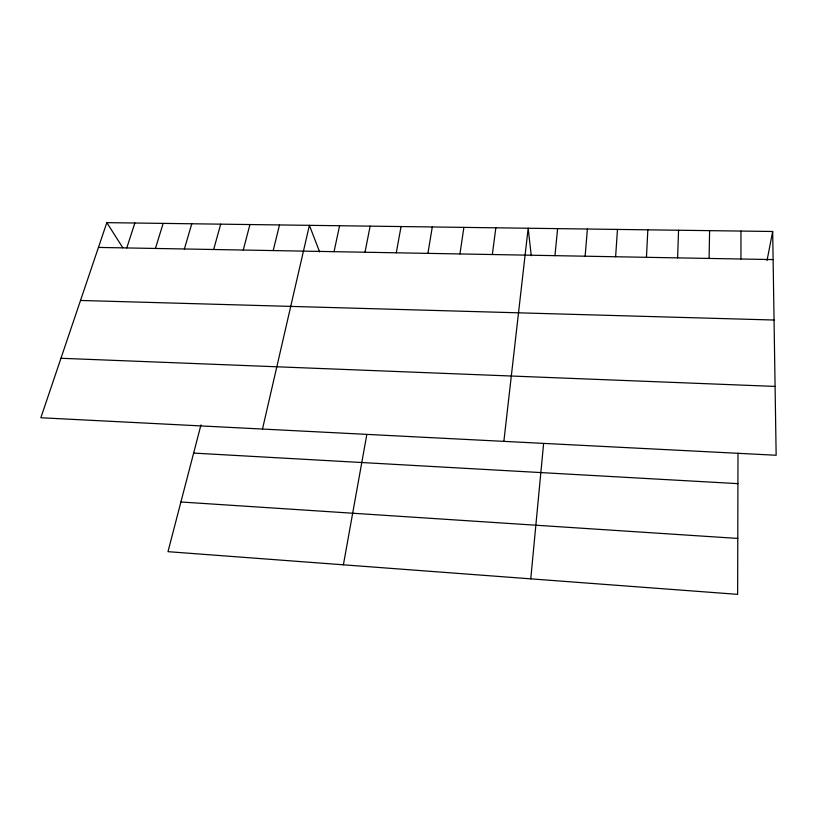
<?xml version="1.0" encoding="UTF-8"?>
<svg xmlns="http://www.w3.org/2000/svg" width="817" height="817" viewBox="0 0 817 817"><rect width="100%" height="100%" fill="white"/><g stroke="black" fill="none" stroke-linecap="round" stroke-linejoin="round"><path stroke-width="1.23" d="M740.937 259.009L740.968 231.068M737.996 453.241L737.639 594.357L167.985 551.669L200.962 424.932M709.105 258.438L709.595 230.649M677.61 257.866L678.559 230.241M646.451 257.304L647.84 229.832M615.63 256.752L617.458 229.424M585.135 256.201L587.382 229.026M530.764 578.855L543.601 443.6M554.957 255.66L557.613 228.627M503.864 441.364L528.16 228.239L531.264 255.741M492.334 254.526L495.837 227.81M459.951 253.944L463.882 227.381M427.934 253.362L432.285 226.963M343.395 564.813L366.813 434.573M396.286 252.8L401.045 226.554M767.03 260.511L772.678 231.487L106.823 222.643L40.85 417.753L776.15 455.253L772.678 231.487M364.995 252.228L370.152 226.135M334.041 251.677L339.596 225.737M262.482 429.058L309.388 225.329L319.631 251.912M273.184 250.574L279.496 224.941M243.262 250.043L249.941 224.542M213.666 249.502L220.692 224.154M184.387 248.981L191.77 223.766M155.424 248.46L163.155 223.388M126.788 247.939L134.836 223.01M98.449 247.428L773.117 259.592M80.515 300.462L774.056 320.029M60.958 358.275L775.078 386.421M193.639 453.088L737.925 483.644M180.914 501.985L737.782 538.434M106.823 222.643L122.805 247.745"/></g></svg>
